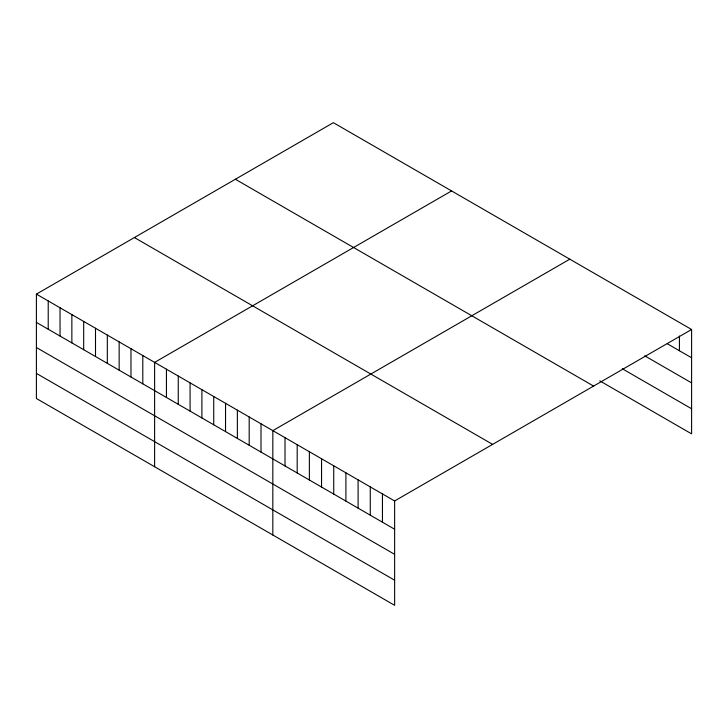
<?xml version="1.0" encoding="UTF-8"?>
<svg xmlns="http://www.w3.org/2000/svg" width="728" height="728" viewBox="0 0 728 728"><rect width="100%" height="100%" fill="white"/><g stroke="black" fill="none" stroke-linecap="round" stroke-linejoin="round"><path stroke-width="1.09" d="M36.4 294.13L394.631 500.955L394.631 605.323L36.4 398.498L36.4 294.13L333.369 122.677L691.6 329.502L691.6 433.87L599.781 380.853M451.588 190.927L154.618 362.38L154.618 466.748M569.806 259.177L272.836 430.639L272.827 534.998M394.631 500.955L691.6 329.502M667.239 343.707L691.6 357.776M644.753 355.837L691.6 382.882M622.267 368.732L691.6 408.754M235.371 179.261L593.602 386.077M134.398 237.556L492.629 444.371M36.4 322.404L394.631 529.229M36.4 347.52L394.631 554.336M36.4 373.391L394.631 580.207M679.424 336.036L679.424 350.741M382.446 493.921L382.446 522.194M370.27 486.886L370.27 515.16M358.094 479.861L358.094 508.135M345.909 472.827L345.909 501.101M333.733 465.793L333.733 494.066M321.549 458.767L321.549 487.032M309.373 451.733L309.373 480.007M297.188 444.699L297.188 472.973M285.012 437.665L285.012 465.938M261.006 423.814L261.006 452.079M249.185 416.989L249.185 445.254M237.364 410.155L237.364 438.429M225.543 403.33L225.543 431.604M213.723 396.505L213.723 424.779M201.902 389.68L201.902 417.954M190.081 382.855L190.081 411.129M178.26 376.03L178.26 404.304M166.439 369.205L166.439 397.479M142.797 355.555L142.797 383.829M130.976 348.73L130.976 377.004M119.155 341.905L119.155 370.179M107.325 335.08L107.325 363.354M95.505 328.255L95.505 356.529M83.684 321.43L83.684 349.704M71.863 314.605L71.863 342.879M60.042 307.78L60.042 336.054M48.221 300.955L48.221 329.229"/></g></svg>
